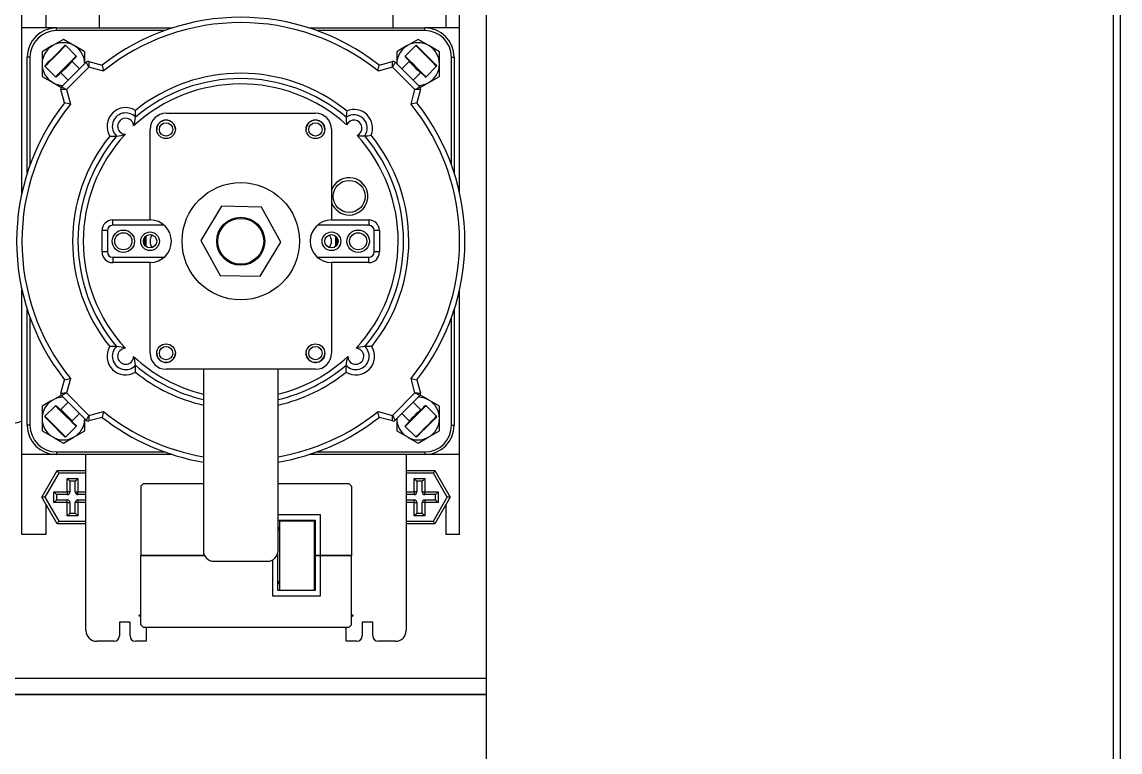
# Model space of a CAD drawing. Header units: millimetres. Extents: x 4754612 to 5801174, y 2368242 to 2777223.
# Drawn here: x 4996116.3 to 4996263.3, y 2612949.1 to 2613046.9 of the extents above; entities that cross this region are included whole.
import ezdxf

# ---------------------------------------------------------------- set-up
doc = ezdxf.new("R2010")
doc.units = ezdxf.units.MM
doc.header["$LTSCALE"] = 1000
doc.layers.add('(주)하나기공-LEADER', color=7, linetype='Continuous')

msp = doc.modelspace()

# ---------------------------------------------------------------- linework, layer by layer
at = {"layer": '(주)하나기공-LEADER', "color": 4}
msp.add_line((4996262.443, 2612974.621), (4996262.443, 2613099.621), dxfattribs=at)
at = {"layer": '(주)하나기공-LEADER', "color": 8, "linetype": 'ByBlock', "lineweight": -2}
for p, q in [((4996116.315, 2613046.05), (4996116.315, 2613056.764)), ((4996174.886, 2613046.05), (4996174.886, 2613056.764)), ((4996119.529, 2613051.658), (4996119.529, 2613046.05)), ((4996165.958, 2613051.172), (4996165.958, 2613046.05)), ((4996126.672, 2613046.05), (4996126.672, 2613049.841)), ((4996173.1, 2613046.05), (4996173.1, 2613050.422)), ((4996116.315, 2613023.986), (4996116.315, 2613046.05)), ((4996120.958, 2613046.05), (4996116.315, 2613046.05)), ((4996120.958, 2613045.693), (4996120.958, 2613046.05)), ((4996120.958, 2613046.05), (4996136.453, 2613046.05)), ((4996135.405, 2613045.693), (4996120.958, 2613045.693)), ((4996154.748, 2613046.05), (4996170.243, 2613046.05)), ((4996170.243, 2613045.693), (4996155.796, 2613045.693)), ((4996174.886, 2613046.05), (4996170.243, 2613046.05)), ((4996170.243, 2613045.693), (4996170.243, 2613046.05)), ((4996174.886, 2613023.986), (4996174.886, 2613046.05)), ((4996121.862, 2613044.516), (4996120.433, 2613043.691)), ((4996120.841, 2613042.469), (4996122.064, 2613043.692)), ((4996123.579, 2613042.278), (4996122.165, 2613043.692)), ((4996124.719, 2613042.867), (4996123.29, 2613043.691)), ((4996169.036, 2613043.692), (4996167.622, 2613042.278)), ((4996169.339, 2613044.516), (4996167.91, 2613043.691)), ((4996172.196, 2613042.867), (4996170.768, 2613043.691)), ((4996117.386, 2613042.121), (4996117.029, 2613042.121)), ((4996117.029, 2613026.626), (4996117.029, 2613042.121)), ((4996117.386, 2613042.121), (4996117.386, 2613027.674)), ((4996119.005, 2613042.867), (4996119.005, 2613041.217)), ((4996122.31, 2613041.009), (4996123.579, 2613042.278)), ((4996123.579, 2613042.177), (4996122.356, 2613040.954)), ((4996124.719, 2613041.217), (4996124.719, 2613042.867)), ((4996166.482, 2613042.867), (4996166.482, 2613041.217)), ((4996172.196, 2613041.217), (4996172.196, 2613042.867)), ((4996173.815, 2613042.121), (4996174.172, 2613042.121)), ((4996173.815, 2613027.674), (4996173.815, 2613042.121)), ((4996174.172, 2613042.121), (4996174.172, 2613026.626)), ((4996119.005, 2613041.217), (4996119.005, 2613039.568)), ((4996119.387, 2613040.914), (4996120.801, 2613039.5)), ((4996120.801, 2613039.5), (4996122.31, 2613041.009)), ((4996122.356, 2613040.853), (4996121.534, 2613040.03)), ((4996121.625, 2613038.153), (4996124.926, 2613041.454)), ((4996125.285, 2613040.803), (4996122.276, 2613037.794)), ((4996123.049, 2613041.545), (4996122.356, 2613040.853)), ((4996124.033, 2613040.561), (4996123.049, 2613041.545)), ((4996125.271, 2613041.547), (4996127.063, 2613041.066)), ((4996127.226, 2613040.283), (4996125.285, 2613040.803)), ((4996165.916, 2613040.803), (4996163.974, 2613040.283)), ((4996164.137, 2613041.066), (4996165.93, 2613041.547)), ((4996168.925, 2613037.794), (4996165.916, 2613040.803)), ((4996166.275, 2613041.454), (4996169.576, 2613038.153)), ((4996168.152, 2613041.545), (4996167.168, 2613040.561)), ((4996170.4, 2613039.5), (4996171.814, 2613040.914)), ((4996171.739, 2613041.09), (4996171.814, 2613041.015)), ((4996172.196, 2613039.568), (4996172.196, 2613041.217)), ((4996119.005, 2613039.568), (4996120.433, 2613038.743)), ((4996121.534, 2613040.03), (4996122.518, 2613039.046)), ((4996168.683, 2613039.046), (4996169.667, 2613040.03)), ((4996170.322, 2613039.578), (4996170.4, 2613039.5)), ((4996122.013, 2613036.015), (4996121.532, 2613037.808)), ((4996122.276, 2613037.794), (4996122.796, 2613035.853)), ((4996168.405, 2613035.853), (4996168.925, 2613037.794)), ((4996169.668, 2613037.808), (4996169.188, 2613036.015)), ((4996169.598, 2613038.068), (4996170.768, 2613038.743)), ((4996135.6, 2613034.621), (4996155.6, 2613034.621)), ((4996133.458, 2613020.336), (4996133.458, 2613032.479)), ((4996157.743, 2613032.479), (4996157.743, 2613020.336)), ((4996143.014, 2613022.175), (4996140.24, 2613017.587)), ((4996148.374, 2613022.066), (4996143.014, 2613022.175)), ((4996150.96, 2613017.37), (4996148.374, 2613022.066)), ((4996128.458, 2613019.621), (4996128.458, 2613020.336)), ((4996128.458, 2613020.336), (4996133.458, 2613020.336)), ((4996157.743, 2613020.336), (4996162.743, 2613020.336)), ((4996162.743, 2613020.336), (4996162.743, 2613019.621)), ((4996127.029, 2613016.05), (4996127.029, 2613018.907)), ((4996127.743, 2613018.907), (4996127.029, 2613018.907)), ((4996127.743, 2613018.907), (4996127.743, 2613016.05)), ((4996135.347, 2613019.621), (4996128.458, 2613019.621)), ((4996162.743, 2613019.621), (4996155.853, 2613019.621)), ((4996163.458, 2613016.05), (4996163.458, 2613018.907)), ((4996164.172, 2613018.907), (4996163.458, 2613018.907)), ((4996164.172, 2613018.907), (4996164.172, 2613016.05)), ((4996140.24, 2613017.587), (4996142.827, 2613012.891)), ((4996148.187, 2613012.783), (4996150.96, 2613017.37)), ((4996127.743, 2613016.05), (4996127.029, 2613016.05)), ((4996164.172, 2613016.05), (4996163.458, 2613016.05)), ((4996128.458, 2613015.336), (4996128.458, 2613014.621)), ((4996128.458, 2613015.336), (4996135.347, 2613015.336)), ((4996133.458, 2613014.621), (4996128.458, 2613014.621)), ((4996133.458, 2613002.479), (4996133.458, 2613014.621)), ((4996155.853, 2613015.336), (4996162.743, 2613015.336)), ((4996162.743, 2613014.621), (4996157.743, 2613014.621)), ((4996157.743, 2613014.621), (4996157.743, 2613002.479)), ((4996162.743, 2613014.621), (4996162.743, 2613015.336)), ((4996142.827, 2613012.891), (4996148.187, 2613012.783)), ((4996116.315, 2612988.907), (4996116.315, 2613010.971)), ((4996174.886, 2612988.907), (4996174.886, 2613010.971)), ((4996117.029, 2612992.836), (4996117.029, 2613008.331)), ((4996174.172, 2613008.331), (4996174.172, 2612992.836)), ((4996117.386, 2613007.283), (4996117.386, 2612992.836)), ((4996173.815, 2612992.836), (4996173.815, 2613007.283)), ((4996155.6, 2613000.336), (4996135.6, 2613000.336)), ((4996140.6, 2613000.336), (4996140.6, 2612976.05)), ((4996150.6, 2612976.05), (4996150.6, 2613000.336)), ((4996121.532, 2612997.149), (4996122.013, 2612998.942)), ((4996122.796, 2612999.105), (4996122.276, 2612997.163)), ((4996168.925, 2612997.163), (4996168.405, 2612999.105)), ((4996169.188, 2612998.942), (4996169.668, 2612997.149)), ((4996121.603, 2612996.889), (4996120.433, 2612996.214)), ((4996124.926, 2612993.503), (4996121.625, 2612996.804)), ((4996122.276, 2612997.163), (4996125.285, 2612994.154)), ((4996165.916, 2612994.154), (4996168.925, 2612997.163)), ((4996169.576, 2612996.804), (4996166.275, 2612993.503)), ((4996119.005, 2612995.39), (4996119.005, 2612993.74)), ((4996120.801, 2612995.457), (4996119.387, 2612994.043)), ((4996122.518, 2612995.911), (4996121.534, 2612994.927)), ((4996169.667, 2612994.927), (4996168.683, 2612995.911)), ((4996171.814, 2612994.043), (4996170.4, 2612995.457)), ((4996172.196, 2612995.39), (4996170.768, 2612996.214)), ((4996172.196, 2612993.74), (4996172.196, 2612995.39)), ((4996119.005, 2612993.74), (4996119.005, 2612992.09)), ((4996123.049, 2612993.412), (4996124.033, 2612994.396)), ((4996124.719, 2612992.09), (4996124.719, 2612993.74)), ((4996127.063, 2612993.891), (4996125.271, 2612993.41)), ((4996125.285, 2612994.154), (4996127.226, 2612994.674)), ((4996163.974, 2612994.674), (4996165.916, 2612994.154)), ((4996165.93, 2612993.41), (4996164.137, 2612993.891)), ((4996166.482, 2612993.74), (4996166.482, 2612992.09)), ((4996167.168, 2612994.396), (4996168.152, 2612993.412)), ((4996172.196, 2612992.09), (4996172.196, 2612993.74)), ((4996117.386, 2612992.836), (4996117.029, 2612992.836)), ((4996119.005, 2612992.09), (4996120.433, 2612991.266)), ((4996122.165, 2612991.265), (4996123.579, 2612992.679)), ((4996166.482, 2612992.09), (4996167.91, 2612991.266)), ((4996167.622, 2612992.679), (4996169.036, 2612991.265)), ((4996173.815, 2612992.836), (4996174.172, 2612992.836)), ((4996121.862, 2612990.441), (4996123.29, 2612991.266)), ((4996169.339, 2612990.441), (4996170.768, 2612991.266)), ((4996120.958, 2612989.264), (4996120.958, 2612988.907)), ((4996120.958, 2612989.264), (4996135.405, 2612989.264)), ((4996155.796, 2612989.264), (4996170.243, 2612989.264)), ((4996170.243, 2612989.264), (4996170.243, 2612988.907)), ((4996120.958, 2612988.907), (4996116.315, 2612988.907)), ((4996116.315, 2612978.193), (4996116.315, 2612988.907)), ((4996136.453, 2612988.907), (4996120.958, 2612988.907)), ((4996124.886, 2612965.336), (4996124.886, 2612988.907)), ((4996170.243, 2612988.907), (4996154.748, 2612988.907)), ((4996167.743, 2612988.907), (4996167.743, 2612965.336)), ((4996174.886, 2612988.907), (4996170.243, 2612988.907)), ((4996174.886, 2612978.193), (4996174.886, 2612988.907)), ((4996118.977, 2612983.193), (4996121.038, 2612986.764)), ((4996121.245, 2612986.407), (4996119.389, 2612983.193)), ((4996121.038, 2612986.764), (4996124.886, 2612986.764)), ((4996124.886, 2612986.407), (4996121.245, 2612986.407)), ((4996167.743, 2612986.764), (4996171.591, 2612986.764)), ((4996171.385, 2612986.407), (4996167.743, 2612986.407)), ((4996173.241, 2612983.193), (4996171.385, 2612986.407)), ((4996171.591, 2612986.764), (4996173.653, 2612983.193)), ((4996122.386, 2612983.907), (4996122.386, 2612985.693)), ((4996122.386, 2612985.693), (4996123.815, 2612985.693)), ((4996122.743, 2612985.336), (4996122.743, 2612983.907)), ((4996123.458, 2612985.336), (4996122.743, 2612985.336)), ((4996123.458, 2612983.907), (4996123.458, 2612985.336)), ((4996123.815, 2612985.693), (4996123.815, 2612983.907)), ((4996132.565, 2612985.043), (4996132.208, 2612984.686)), ((4996132.208, 2612984.686), (4996132.208, 2612975.4)), ((4996132.565, 2612985.043), (4996140.6, 2612985.043)), ((4996150.6, 2612985.043), (4996160.065, 2612985.043)), ((4996160.422, 2612984.686), (4996160.065, 2612985.043)), ((4996160.422, 2612984.686), (4996160.422, 2612975.4)), ((4996168.815, 2612985.693), (4996170.243, 2612985.693)), ((4996168.815, 2612983.907), (4996168.815, 2612985.693)), ((4996169.172, 2612985.336), (4996169.172, 2612983.907)), ((4996169.886, 2612985.336), (4996169.172, 2612985.336)), ((4996169.886, 2612983.907), (4996169.886, 2612985.336)), ((4996170.243, 2612985.693), (4996170.243, 2612983.907)), ((4996119.389, 2612983.193), (4996118.977, 2612983.193)), ((4996121.038, 2612979.621), (4996118.977, 2612983.193)), ((4996119.389, 2612983.193), (4996121.245, 2612979.979)), ((4996120.6, 2612982.479), (4996120.6, 2612983.907)), ((4996120.6, 2612983.907), (4996122.386, 2612983.907)), ((4996120.958, 2612983.55), (4996120.958, 2612982.836)), ((4996122.386, 2612983.55), (4996120.958, 2612983.55)), ((4996122.743, 2612983.907), (4996122.386, 2612983.907)), ((4996122.386, 2612983.907), (4996122.386, 2612983.55)), ((4996123.458, 2612983.907), (4996123.815, 2612983.907)), ((4996123.815, 2612983.55), (4996123.815, 2612983.907)), ((4996123.815, 2612983.907), (4996124.886, 2612983.907)), ((4996124.886, 2612983.55), (4996123.815, 2612983.55)), ((4996167.743, 2612983.907), (4996168.815, 2612983.907)), ((4996168.815, 2612983.55), (4996167.743, 2612983.55)), ((4996168.815, 2612983.907), (4996168.815, 2612983.55)), ((4996169.172, 2612983.907), (4996168.815, 2612983.907)), ((4996169.886, 2612983.907), (4996170.243, 2612983.907)), ((4996170.243, 2612983.907), (4996172.029, 2612983.907)), ((4996170.243, 2612983.55), (4996170.243, 2612983.907)), ((4996171.672, 2612983.55), (4996170.243, 2612983.55)), ((4996171.385, 2612979.979), (4996173.241, 2612983.193)), ((4996173.653, 2612983.193), (4996171.591, 2612979.621)), ((4996171.672, 2612982.836), (4996171.672, 2612983.55)), ((4996172.029, 2612983.907), (4996172.029, 2612982.479)), ((4996173.653, 2612983.193), (4996173.241, 2612983.193)), ((4996119.529, 2612982.236), (4996119.529, 2612978.193)), ((4996122.386, 2612982.479), (4996120.6, 2612982.479)), ((4996120.958, 2612982.836), (4996122.386, 2612982.836)), ((4996122.386, 2612982.479), (4996122.386, 2612982.836)), ((4996122.386, 2612980.693), (4996122.386, 2612982.479)), ((4996122.386, 2612982.479), (4996122.743, 2612982.479)), ((4996122.743, 2612982.479), (4996122.743, 2612981.05)), ((4996123.458, 2612981.05), (4996123.458, 2612982.479)), ((4996123.815, 2612982.479), (4996123.458, 2612982.479)), ((4996123.815, 2612982.836), (4996123.815, 2612982.479)), ((4996123.815, 2612982.836), (4996124.886, 2612982.836)), ((4996123.815, 2612982.479), (4996123.815, 2612980.693)), ((4996124.886, 2612982.479), (4996123.815, 2612982.479)), ((4996167.743, 2612982.836), (4996168.815, 2612982.836)), ((4996168.815, 2612982.479), (4996167.743, 2612982.479)), ((4996168.815, 2612982.479), (4996168.815, 2612982.836)), ((4996168.815, 2612980.693), (4996168.815, 2612982.479)), ((4996168.815, 2612982.479), (4996169.172, 2612982.479)), ((4996169.172, 2612982.479), (4996169.172, 2612981.05)), ((4996169.886, 2612981.05), (4996169.886, 2612982.479)), ((4996170.243, 2612982.479), (4996169.886, 2612982.479)), ((4996170.243, 2612982.836), (4996171.672, 2612982.836)), ((4996170.243, 2612982.836), (4996170.243, 2612982.479)), ((4996170.243, 2612982.479), (4996170.243, 2612980.693)), ((4996172.029, 2612982.479), (4996170.243, 2612982.479)), ((4996173.1, 2612978.193), (4996173.1, 2612982.236)), ((4996123.815, 2612980.693), (4996122.386, 2612980.693)), ((4996122.743, 2612981.05), (4996123.458, 2612981.05)), ((4996156.279, 2612980.829), (4996150.6, 2612980.829)), ((4996156.279, 2612975.4), (4996156.279, 2612980.829)), ((4996170.243, 2612980.693), (4996168.815, 2612980.693)), ((4996169.172, 2612981.05), (4996169.886, 2612981.05)), ((4996124.886, 2612979.621), (4996121.038, 2612979.621)), ((4996121.245, 2612979.979), (4996124.886, 2612979.979)), ((4996150.6, 2612980.114), (4996155.565, 2612980.114)), ((4996150.85, 2612980.043), (4996155.493, 2612980.043)), ((4996150.85, 2612970.757), (4996150.85, 2612980.043)), ((4996155.493, 2612980.043), (4996155.493, 2612980.114)), ((4996155.493, 2612970.757), (4996155.493, 2612980.043)), ((4996155.565, 2612980.114), (4996155.565, 2612975.4)), ((4996167.743, 2612979.979), (4996171.385, 2612979.979)), ((4996171.591, 2612979.621), (4996167.743, 2612979.621)), ((4996119.529, 2612978.193), (4996116.315, 2612978.193)), ((4996174.886, 2612978.193), (4996173.1, 2612978.193)), ((4996132.208, 2612975.4), (4996140.757, 2612975.4)), ((4996132.208, 2612966.114), (4996132.208, 2612975.4)), ((4996140.757, 2612975.4), (4996132.208, 2612975.4)), ((4996142.029, 2612974.621), (4996149.172, 2612974.621)), ((4996149.85, 2612974.793), (4996149.85, 2612969.971)), ((4996150.444, 2612975.4), (4996150.565, 2612975.4)), ((4996150.565, 2612975.4), (4996150.444, 2612975.4)), ((4996150.565, 2612975.4), (4996150.565, 2612975.733)), ((4996150.565, 2612970.686), (4996150.565, 2612975.4)), ((4996155.565, 2612975.4), (4996156.279, 2612975.4)), ((4996155.565, 2612975.4), (4996155.565, 2612970.686)), ((4996156.279, 2612975.4), (4996155.565, 2612975.4)), ((4996156.279, 2612975.4), (4996160.422, 2612975.4)), ((4996156.279, 2612969.971), (4996156.279, 2612975.4)), ((4996160.422, 2612975.4), (4996156.279, 2612975.4)), ((4996160.422, 2612966.114), (4996160.422, 2612975.4)), ((4996149.85, 2612969.971), (4996156.279, 2612969.971)), ((4996155.565, 2612970.686), (4996150.565, 2612970.686)), ((4996150.85, 2612970.757), (4996155.493, 2612970.757)), ((4996155.493, 2612970.686), (4996155.493, 2612970.757)), ((4996132.208, 2612967.461), (4996131.932, 2612967.347)), ((4996131.932, 2612967.347), (4996132.208, 2612967.233)), ((4996160.697, 2612967.347), (4996160.422, 2612967.461)), ((4996160.422, 2612967.233), (4996160.697, 2612967.347)), ((4996130.779, 2612966.471), (4996129.35, 2612966.471)), ((4996129.35, 2612966.471), (4996129.35, 2612964.621)), ((4996130.779, 2612964.621), (4996130.779, 2612966.471)), ((4996132.208, 2612966.114), (4996132.565, 2612965.757)), ((4996160.065, 2612965.757), (4996132.565, 2612965.757)), ((4996132.922, 2612965.757), (4996132.922, 2612963.907)), ((4996159.708, 2612963.907), (4996159.708, 2612965.757)), ((4996160.065, 2612965.757), (4996160.422, 2612966.114)), ((4996163.279, 2612966.471), (4996161.85, 2612966.471)), ((4996161.85, 2612966.471), (4996161.85, 2612964.621)), ((4996163.279, 2612964.621), (4996163.279, 2612966.471)), ((4996128.636, 2612963.907), (4996126.315, 2612963.907)), ((4996132.922, 2612963.907), (4996131.493, 2612963.907)), ((4996161.136, 2612963.907), (4996159.708, 2612963.907)), ((4996166.315, 2612963.907), (4996163.993, 2612963.907))]:
    msp.add_line(p, q, dxfattribs=at)
at = {"layer": '(주)하나기공-LEADER', "color": 1}
for p, q in [((4995985.586, 2612956.764), (4996178.443, 2612956.764)), ((4996178.443, 2612956.764), (4996178.443, 2612928.193))]:
    msp.add_line(p, q, dxfattribs=at)
at = {"layer": '(주)하나기공-LEADER', "color": 4}
msp.add_lwpolyline([(4996263.3, 2613099.621), (4996263.3, 2613099.621), (4996263.3, 2612849.621), (4996227.586, 2612849.621), (4996227.586, 2612856.764), (4996220.443, 2612856.764), (4996220.443, 2612857.621), (4996228.443, 2612857.621), (4996228.443, 2612850.479), (4996262.443, 2612850.479), (4996262.443, 2613099.621), (4996263.3, 2613099.621)], close=True, dxfattribs=at)
at = {"layer": '(주)하나기공-LEADER', "color": 8, "linetype": 'ByBlock', "lineweight": -2}
msp.add_lwpolyline([(4996178.443, 2612958.907), (4995985.586, 2612958.907), (4995985.586, 2613061.764), (4995985.586, 2613063.907), (4996178.443, 2613063.907), (4996178.443, 2613061.764)], close=True, dxfattribs=at)
for points in [[(4996120.433, 2613043.691), (4996120.332, 2613043.633), (4996119.005, 2613042.867)], [(4996122.165, 2613043.692), (4996122.165, 2613043.692), (4996122.068, 2613043.595), (4996121.797, 2613043.324), (4996121.387, 2613042.915), (4996120.896, 2613042.423)], [(4996123.29, 2613043.691), (4996123.189, 2613043.75), (4996121.862, 2613044.516)], [(4996167.91, 2613043.691), (4996167.809, 2613043.633), (4996166.482, 2613042.867)], [(4996171.814, 2613040.914), (4996171.736, 2613040.992), (4996171.481, 2613041.247), (4996171.084, 2613041.644), (4996170.598, 2613042.13), (4996170.088, 2613042.639), (4996169.624, 2613043.104), (4996169.268, 2613043.46), (4996169.069, 2613043.659), (4996169.036, 2613043.692)], [(4996169.137, 2613043.692), (4996169.168, 2613043.661), (4996169.361, 2613043.468), (4996169.704, 2613043.125), (4996170.151, 2613042.678), (4996170.642, 2613042.187), (4996171.111, 2613041.718), (4996171.493, 2613041.336), (4996171.739, 2613041.09)], [(4996170.768, 2613043.691), (4996170.666, 2613043.75), (4996169.339, 2613044.516)], [(4996119.387, 2613041.015), (4996119.408, 2613041.036), (4996119.583, 2613041.211), (4996119.912, 2613041.54), (4996120.351, 2613041.979), (4996120.841, 2613042.469)], [(4996120.896, 2613042.423), (4996120.388, 2613041.915), (4996119.932, 2613041.459), (4996119.591, 2613041.118), (4996119.409, 2613040.936), (4996119.387, 2613040.914)], [(4996167.622, 2613042.278), (4996167.654, 2613042.245), (4996167.854, 2613042.045), (4996168.21, 2613041.689), (4996168.674, 2613041.225), (4996169.184, 2613040.716), (4996169.67, 2613040.23), (4996170.067, 2613039.832), (4996170.322, 2613039.578)], [(4996170.299, 2613039.5), (4996170.223, 2613039.575), (4996169.978, 2613039.82), (4996169.595, 2613040.203), (4996169.127, 2613040.672), (4996168.636, 2613041.163), (4996168.189, 2613041.61), (4996167.846, 2613041.953), (4996167.653, 2613042.145), (4996167.622, 2613042.177)], [(4996122.356, 2613040.954), (4996121.867, 2613040.464), (4996121.428, 2613040.025), (4996121.098, 2613039.696), (4996120.924, 2613039.521), (4996120.902, 2613039.5)], [(4996125.285, 2613040.803), (4996125.215, 2613040.93), (4996125.148, 2613041.052), (4996125.086, 2613041.165), (4996125.031, 2613041.263), (4996124.987, 2613041.344), (4996124.953, 2613041.405), (4996124.933, 2613041.442), (4996124.926, 2613041.454)], [(4996125.271, 2613041.547), (4996125.271, 2613041.532), (4996125.272, 2613041.49), (4996125.273, 2613041.421), (4996125.275, 2613041.329), (4996125.277, 2613041.216), (4996125.28, 2613041.088), (4996125.282, 2613040.948), (4996125.285, 2613040.803)], [(4996165.916, 2613040.803), (4996165.918, 2613040.948), (4996165.921, 2613041.088), (4996165.924, 2613041.216), (4996165.926, 2613041.329), (4996165.928, 2613041.421), (4996165.929, 2613041.49), (4996165.93, 2613041.532), (4996165.93, 2613041.547)], [(4996166.275, 2613041.454), (4996166.269, 2613041.444), (4996166.253, 2613041.415), (4996166.227, 2613041.367), (4996166.191, 2613041.302), (4996166.147, 2613041.222), (4996166.095, 2613041.129), (4996166.039, 2613041.026), (4996165.978, 2613040.916), (4996165.916, 2613040.803)], [(4996169.667, 2613040.03), (4996169.625, 2613040.073), (4996169.474, 2613040.223), (4996169.238, 2613040.459), (4996168.952, 2613040.746), (4996168.659, 2613041.038), (4996168.405, 2613041.293), (4996168.227, 2613041.471), (4996168.153, 2613041.544), (4996168.152, 2613041.545)], [(4996170.768, 2613038.743), (4996170.869, 2613038.801), (4996172.196, 2613039.568)], [(4996120.433, 2613038.743), (4996120.535, 2613038.684), (4996121.603, 2613038.068)], [(4996122.276, 2613037.794), (4996122.131, 2613037.797), (4996121.991, 2613037.799), (4996121.863, 2613037.802), (4996121.75, 2613037.804), (4996121.658, 2613037.806), (4996121.589, 2613037.807), (4996121.547, 2613037.808), (4996121.532, 2613037.808)], [(4996121.625, 2613038.153), (4996121.635, 2613038.148), (4996121.664, 2613038.131), (4996121.712, 2613038.105), (4996121.777, 2613038.069), (4996121.857, 2613038.025), (4996121.95, 2613037.973), (4996122.053, 2613037.917), (4996122.163, 2613037.856), (4996122.276, 2613037.794)], [(4996168.925, 2613037.794), (4996169.038, 2613037.856), (4996169.148, 2613037.917), (4996169.251, 2613037.973), (4996169.344, 2613038.025), (4996169.424, 2613038.069), (4996169.489, 2613038.105), (4996169.537, 2613038.131), (4996169.566, 2613038.148), (4996169.576, 2613038.153)], [(4996169.668, 2613037.808), (4996169.657, 2613037.808), (4996169.624, 2613037.807), (4996169.569, 2613037.806), (4996169.495, 2613037.805), (4996169.403, 2613037.803), (4996169.297, 2613037.801), (4996169.179, 2613037.799), (4996169.054, 2613037.796), (4996168.925, 2613037.794)], [(4996121.532, 2612997.149), (4996121.547, 2612997.149), (4996121.589, 2612997.15), (4996121.658, 2612997.151), (4996121.75, 2612997.153), (4996121.863, 2612997.155), (4996121.991, 2612997.158), (4996122.131, 2612997.161), (4996122.276, 2612997.163)], [(4996122.276, 2612997.163), (4996122.149, 2612997.093), (4996122.027, 2612997.026), (4996121.914, 2612996.964), (4996121.815, 2612996.909), (4996121.735, 2612996.865), (4996121.674, 2612996.831), (4996121.637, 2612996.811), (4996121.625, 2612996.804)], [(4996168.925, 2612997.163), (4996169.07, 2612997.161), (4996169.21, 2612997.158), (4996169.338, 2612997.155), (4996169.451, 2612997.153), (4996169.543, 2612997.151), (4996169.612, 2612997.15), (4996169.654, 2612997.149), (4996169.668, 2612997.149)], [(4996169.576, 2612996.804), (4996169.564, 2612996.811), (4996169.526, 2612996.831), (4996169.466, 2612996.865), (4996169.385, 2612996.909), (4996169.287, 2612996.964), (4996169.174, 2612997.026), (4996169.052, 2612997.093), (4996168.925, 2612997.163)], [(4996170.768, 2612996.214), (4996170.666, 2612996.273), (4996169.598, 2612996.889)], [(4996120.433, 2612996.214), (4996120.332, 2612996.156), (4996119.005, 2612995.39)], [(4996123.579, 2612992.679), (4996123.578, 2612992.681), (4996123.46, 2612992.798), (4996123.171, 2612993.087), (4996122.75, 2612993.509), (4996122.253, 2612994.006), (4996121.747, 2612994.511), (4996121.302, 2612994.957), (4996120.976, 2612995.283), (4996120.814, 2612995.444), (4996120.801, 2612995.457)], [(4996120.902, 2612995.457), (4996120.915, 2612995.445), (4996121.071, 2612995.289), (4996121.384, 2612994.975), (4996121.814, 2612994.546), (4996122.301, 2612994.059), (4996122.78, 2612993.58), (4996123.186, 2612993.173), (4996123.464, 2612992.895), (4996123.578, 2612992.782), (4996123.579, 2612992.78)], [(4996167.622, 2612992.78), (4996167.686, 2612992.845), (4996167.92, 2612993.079), (4996168.295, 2612993.453), (4996168.759, 2612993.918), (4996169.251, 2612994.409), (4996169.703, 2612994.862), (4996170.055, 2612995.214), (4996170.259, 2612995.418), (4996170.299, 2612995.457)], [(4996170.4, 2612995.457), (4996170.359, 2612995.416), (4996170.147, 2612995.204), (4996169.782, 2612994.839), (4996169.312, 2612994.37), (4996168.802, 2612993.859), (4996168.32, 2612993.377), (4996167.931, 2612992.989), (4996167.688, 2612992.746), (4996167.622, 2612992.679)], [(4996119.387, 2612994.043), (4996119.4, 2612994.03), (4996119.562, 2612993.868), (4996119.887, 2612993.543), (4996120.333, 2612993.097), (4996120.838, 2612992.592), (4996121.335, 2612992.095), (4996121.757, 2612991.673), (4996122.046, 2612991.384), (4996122.163, 2612991.267), (4996122.165, 2612991.265)], [(4996122.064, 2612991.265), (4996122.062, 2612991.267), (4996121.949, 2612991.38), (4996121.671, 2612991.658), (4996121.265, 2612992.064), (4996120.786, 2612992.543), (4996120.299, 2612993.03), (4996119.869, 2612993.46), (4996119.555, 2612993.774), (4996119.4, 2612993.929), (4996119.387, 2612993.942)], [(4996121.534, 2612994.927), (4996121.562, 2612994.898), (4996121.697, 2612994.764), (4996121.922, 2612994.539), (4996122.203, 2612994.257), (4996122.498, 2612993.963), (4996122.761, 2612993.7), (4996122.953, 2612993.508), (4996123.044, 2612993.417), (4996123.049, 2612993.412)], [(4996124.926, 2612993.503), (4996124.933, 2612993.515), (4996124.953, 2612993.552), (4996124.987, 2612993.613), (4996125.031, 2612993.694), (4996125.086, 2612993.792), (4996125.148, 2612993.905), (4996125.215, 2612994.027), (4996125.285, 2612994.154)], [(4996125.285, 2612994.154), (4996125.282, 2612994.009), (4996125.28, 2612993.869), (4996125.277, 2612993.741), (4996125.275, 2612993.628), (4996125.273, 2612993.536), (4996125.272, 2612993.467), (4996125.271, 2612993.425), (4996125.271, 2612993.41)], [(4996165.93, 2612993.41), (4996165.93, 2612993.422), (4996165.929, 2612993.455), (4996165.928, 2612993.51), (4996165.927, 2612993.584), (4996165.925, 2612993.676), (4996165.923, 2612993.782), (4996165.921, 2612993.9), (4996165.918, 2612994.025), (4996165.916, 2612994.154)], [(4996165.916, 2612994.154), (4996165.978, 2612994.041), (4996166.039, 2612993.931), (4996166.095, 2612993.828), (4996166.147, 2612993.735), (4996166.191, 2612993.655), (4996166.227, 2612993.59), (4996166.253, 2612993.542), (4996166.269, 2612993.513), (4996166.275, 2612993.503)], [(4996168.152, 2612993.412), (4996168.153, 2612993.412), (4996168.22, 2612993.48), (4996168.392, 2612993.652), (4996168.644, 2612993.903), (4996168.935, 2612994.195), (4996169.223, 2612994.483), (4996169.463, 2612994.723), (4996169.619, 2612994.879), (4996169.667, 2612994.927)], [(4996169.036, 2612991.265), (4996169.103, 2612991.332), (4996169.346, 2612991.575), (4996169.734, 2612991.963), (4996170.216, 2612992.445), (4996170.726, 2612992.955), (4996171.196, 2612993.425), (4996171.561, 2612993.79), (4996171.773, 2612994.002), (4996171.814, 2612994.043)], [(4996171.814, 2612993.942), (4996171.774, 2612993.903), (4996171.57, 2612993.698), (4996171.218, 2612993.346), (4996170.766, 2612992.894), (4996170.274, 2612992.402), (4996169.81, 2612991.938), (4996169.435, 2612991.563), (4996169.201, 2612991.329), (4996169.137, 2612991.265)], [(4996123.29, 2612991.266), (4996123.392, 2612991.324), (4996124.719, 2612992.09)], [(4996170.768, 2612991.266), (4996170.869, 2612991.324), (4996172.196, 2612992.09)], [(4996120.433, 2612991.266), (4996120.535, 2612991.207), (4996121.862, 2612990.441)], [(4996167.91, 2612991.266), (4996168.012, 2612991.207), (4996169.339, 2612990.441)], [(4996121.245, 2612986.407), (4996121.204, 2612986.477), (4996121.166, 2612986.544), (4996121.13, 2612986.606), (4996121.099, 2612986.66), (4996121.073, 2612986.704), (4996121.054, 2612986.737), (4996121.042, 2612986.757), (4996121.038, 2612986.764)], [(4996171.591, 2612986.764), (4996171.588, 2612986.759), (4996171.579, 2612986.743), (4996171.563, 2612986.716), (4996171.543, 2612986.681), (4996171.517, 2612986.637), (4996171.488, 2612986.586), (4996171.455, 2612986.529), (4996171.421, 2612986.469), (4996171.385, 2612986.407)], [(4996122.743, 2612985.336), (4996122.736, 2612985.343), (4996122.716, 2612985.363), (4996122.683, 2612985.396), (4996122.639, 2612985.44), (4996122.585, 2612985.494), (4996122.523, 2612985.556), (4996122.456, 2612985.623), (4996122.386, 2612985.693)], [(4996123.458, 2612985.336), (4996123.464, 2612985.343), (4996123.485, 2612985.363), (4996123.518, 2612985.396), (4996123.562, 2612985.44), (4996123.616, 2612985.494), (4996123.678, 2612985.556), (4996123.745, 2612985.623), (4996123.815, 2612985.693)], [(4996169.172, 2612985.336), (4996169.165, 2612985.343), (4996169.145, 2612985.363), (4996169.112, 2612985.396), (4996169.067, 2612985.44), (4996169.013, 2612985.494), (4996168.951, 2612985.556), (4996168.884, 2612985.623), (4996168.815, 2612985.693)], [(4996169.886, 2612985.336), (4996169.893, 2612985.343), (4996169.913, 2612985.363), (4996169.946, 2612985.396), (4996169.991, 2612985.44), (4996170.045, 2612985.494), (4996170.107, 2612985.556), (4996170.174, 2612985.623), (4996170.243, 2612985.693)], [(4996120.6, 2612983.907), (4996120.67, 2612983.837), (4996120.737, 2612983.77), (4996120.799, 2612983.709), (4996120.853, 2612983.655), (4996120.897, 2612983.61), (4996120.93, 2612983.577), (4996120.951, 2612983.557), (4996120.958, 2612983.55)], [(4996171.672, 2612983.55), (4996171.679, 2612983.557), (4996171.699, 2612983.577), (4996171.732, 2612983.61), (4996171.776, 2612983.655), (4996171.831, 2612983.709), (4996171.892, 2612983.77), (4996171.959, 2612983.837), (4996172.029, 2612983.907)], [(4996120.6, 2612982.479), (4996120.67, 2612982.548), (4996120.737, 2612982.615), (4996120.799, 2612982.677), (4996120.853, 2612982.731), (4996120.897, 2612982.775), (4996120.93, 2612982.808), (4996120.951, 2612982.829), (4996120.958, 2612982.836)], [(4996171.672, 2612982.836), (4996171.679, 2612982.829), (4996171.699, 2612982.808), (4996171.732, 2612982.775), (4996171.776, 2612982.731), (4996171.831, 2612982.677), (4996171.892, 2612982.615), (4996171.959, 2612982.548), (4996172.029, 2612982.479)], [(4996122.386, 2612980.693), (4996122.456, 2612980.762), (4996122.523, 2612980.829), (4996122.585, 2612980.891), (4996122.639, 2612980.945), (4996122.683, 2612980.99), (4996122.716, 2612981.023), (4996122.736, 2612981.043), (4996122.743, 2612981.05)], [(4996123.815, 2612980.693), (4996123.745, 2612980.762), (4996123.678, 2612980.829), (4996123.616, 2612980.891), (4996123.562, 2612980.945), (4996123.518, 2612980.99), (4996123.485, 2612981.023), (4996123.464, 2612981.043), (4996123.458, 2612981.05)], [(4996168.815, 2612980.693), (4996168.884, 2612980.762), (4996168.951, 2612980.829), (4996169.013, 2612980.891), (4996169.067, 2612980.945), (4996169.112, 2612980.99), (4996169.145, 2612981.023), (4996169.165, 2612981.043), (4996169.172, 2612981.05)], [(4996170.243, 2612980.693), (4996170.174, 2612980.762), (4996170.107, 2612980.829), (4996170.045, 2612980.891), (4996169.991, 2612980.945), (4996169.946, 2612980.99), (4996169.913, 2612981.023), (4996169.893, 2612981.043), (4996169.886, 2612981.05)], [(4996121.245, 2612979.979), (4996121.204, 2612979.909), (4996121.166, 2612979.842), (4996121.13, 2612979.78), (4996121.099, 2612979.726), (4996121.073, 2612979.682), (4996121.054, 2612979.649), (4996121.042, 2612979.628), (4996121.038, 2612979.621)], [(4996171.591, 2612979.621), (4996171.587, 2612979.628), (4996171.575, 2612979.649), (4996171.556, 2612979.682), (4996171.531, 2612979.726), (4996171.499, 2612979.78), (4996171.464, 2612979.842), (4996171.425, 2612979.909), (4996171.385, 2612979.979)], [(4996178.443, 2612958.907), (4996178.443, 2612956.764), (4995985.586, 2612956.764), (4995985.586, 2612958.907)]]:
    msp.add_lwpolyline(points, dxfattribs=at)
for centre, radius in [((4996135.6, 2613032.479), 1.25), ((4996135.6, 2613032.453), 0.893), ((4996155.6, 2613032.479), 1.25), ((4996155.6, 2613032.453), 0.893), ((4996145.6, 2613017.479), 7.857), ((4996160.119, 2613023.492), 2.143), ((4996145.6, 2613017.479), 3.214), ((4996145.6, 2613017.479), 3.071), ((4996129.886, 2613017.479), 1.5), ((4996129.886, 2613017.479), 1.143), ((4996133.458, 2613017.479), 1.25), ((4996157.743, 2613017.479), 1.25), ((4996161.315, 2613017.479), 1.5), ((4996161.315, 2613017.479), 1.143), ((4996133.458, 2613017.479), 0.893), ((4996157.743, 2613017.479), 0.893), ((4996135.6, 2613002.479), 1.25), ((4996135.6, 2613002.504), 0.893), ((4996155.6, 2613002.479), 1.25), ((4996155.6, 2613002.504), 0.893)]:
    msp.add_circle(centre, radius, dxfattribs=at)
for centre, radius, start, end in [((4996145.6, 2613017.479), 30, 51.83714, 128.16286), ((4996145.6, 2613017.479), 29.286, 51.14106, 128.85894), ((4996120.958, 2613042.121), 3.929, 90, 180), ((4996120.958, 2613042.121), 3.571, 90, 180), ((4996170.243, 2613042.121), 3.929, 0, 90), ((4996170.243, 2613042.121), 3.571, 0, 90), ((4996121.862, 2613041.217), 2.857, 120, 180), ((4996121.862, 2613041.217), 2.857, 60, 120), ((4996122.114, 2613043.641), 0.0714, 45, 135), ((4996121.862, 2613041.217), 2.857, 0, 60), ((4996169.339, 2613041.217), 2.857, 120, 180), ((4996169.339, 2613041.217), 2.857, 60, 120), ((4996169.086, 2613043.641), 0.0714, 45, 135), ((4996169.339, 2613041.217), 2.857, 0, 60), ((4996123.529, 2613042.227), 0.0714, 315, 45), ((4996167.672, 2613042.227), 0.0714, 135, 225), ((4996121.862, 2613041.217), 2.857, 180, 240), ((4996119.437, 2613040.965), 0.0714, 135, 225), ((4996123.099, 2613041.596), 0.0714, 135, 225), ((4996125.179, 2613041.202), 0.357, 75, 135), ((4996246.508, 2613065.512), 121.92, 191.56663, 191.94255), ((4996032.662, 2613068.015), 134.209, 348.07503, 348.41653), ((4996166.022, 2613041.202), 0.357, 45, 105), ((4996168.102, 2613041.596), 0.0714, 315, 45), ((4996169.339, 2613041.217), 2.857, 300, 0), ((4996171.763, 2613040.965), 0.0714, 315, 45), ((4996120.852, 2613039.55), 0.0714, 225, 315), ((4996121.483, 2613039.98), 0.0714, 45, 135), ((4996145.6, 2613017.479), 22.5, 50.89656, 128.79694), ((4996145.6, 2613017.479), 21.786, 49.64095, 130.30231), ((4996169.718, 2613039.98), 0.0714, 45, 135), ((4996170.349, 2613039.55), 0.0714, 225, 315), ((4996121.862, 2613041.217), 2.857, 240, 269.40056), ((4996121.877, 2613037.9), 0.357, 135, 195), ((4996145.6, 2613017.479), 21.071, 47.724, 132.86429), ((4996169.339, 2613041.217), 2.857, 270.59944, 300), ((4996169.324, 2613037.9), 0.357, 345, 45), ((4996145.6, 2613017.479), 30, 141.83714, 218.16286), ((4996145.6, 2613017.479), 29.286, 141.14106, 218.85894), ((4996094.783, 2612903.192), 135.586, 78.07658, 78.41461), ((4996130.196, 2613032.883), 2.5, 58.475, 211.525), ((4996130.196, 2613032.883), 1.786, 42.65115, 227.34885), ((4996124.11, 2613034.504), 7.411, 356.82238, 3.94888), ((4996168.047, 2613033.704), 8.347, 171.49561, 177.42506), ((4996160.753, 2613032.631), 2.5, 337.39269, 112.60731), ((4996196.409, 2612903.232), 135.545, 101.58534, 101.92347), ((4996145.6, 2613017.479), 29.286, 321.14106, 38.85894), ((4996145.6, 2613017.479), 30, 321.83714, 38.16286), ((4996130.196, 2613032.883), 1.071, 2.13073, 267.86927), ((4996127.759, 2613034.261), 3.754, 339.1237, 357.43991), ((4996135.6, 2613032.479), 2.143, 90, 180), ((4996135.6, 2613032.453), 1.25, 0.59085, 179.40931), ((4996155.6, 2613032.453), 1.25, 0.58904, 179.41096), ((4996155.6, 2613032.479), 2.143, 0, 90), ((4996163.982, 2613033.855), 4.279, 177.00066, 190.58193), ((4996160.753, 2613032.631), 1.786, 324.2069, 125.7931), ((4996160.753, 2613032.631), 1.071, 294.1725, 155.8275), ((4996145.6, 2613017.479), 21.071, 137.13571, 222.86429), ((4996128.817, 2613035.327), 3.76, 272.57616, 290.86023), ((4996145.6, 2613017.479), 22.5, 141.20306, 218.79694), ((4996145.6, 2613017.479), 21.786, 139.69769, 220.30231), ((4996128.575, 2613038.97), 7.411, 266.05122, 273.17719), ((4996145.6, 2613017.479), 21.071, 317.13571, 42.276), ((4996161.977, 2613035.862), 4.281, 259.42184, 272.99589), ((4996161.83, 2613039.889), 8.31, 272.56193, 278.51779), ((4996145.6, 2613017.479), 21.786, 319.69769, 40.35905), ((4996145.6, 2613017.479), 22.5, 321.20306, 39.10344), ((4996160.119, 2613023.492), 2.5, 225, 161.82347), ((4996160.119, 2613023.492), 2.5, 198.17653, 225), ((4996128.458, 2613018.907), 1.429, 90, 180), ((4996133.458, 2613017.479), 2.857, 270, 90), ((4996157.743, 2613017.479), 2.857, 90, 270), ((4996162.743, 2613018.907), 1.429, 0, 90), ((4996128.458, 2613018.907), 0.714, 90, 180), ((4996162.743, 2613018.907), 0.714, 0, 90), ((4996145.6, 2613017.479), 13, 178.85991, 181.14009), ((4996145.6, 2613017.479), 12.857, 177.54328, 182.45672), ((4996145.6, 2613017.479), 12.714, 176.83607, 183.16393), ((4996134.886, 2613017.479), 1.429, 143.58009, 216.41991), ((4996156.315, 2613017.479), 1.429, 323.58009, 36.41991), ((4996145.6, 2613017.479), 12.714, 356.83607, 3.16393), ((4996145.6, 2613017.479), 12.857, 357.54328, 2.45672), ((4996145.6, 2613017.479), 13, 358.85991, 1.14009), ((4996128.458, 2613016.05), 1.429, 180, 270), ((4996128.458, 2613016.05), 0.714, 180, 270), ((4996162.743, 2613016.05), 1.429, 270, 0), ((4996162.743, 2613016.05), 0.714, 270, 0), ((4996130.196, 2613002.074), 2.5, 148.475, 301.525), ((4996128.575, 2612996.003), 7.395, 86.81502, 93.95663), ((4996130.196, 2613002.074), 1.786, 132.65115, 317.34885), ((4996128.817, 2612999.632), 3.759, 69.13651, 87.42714), ((4996130.196, 2613002.074), 1.071, 92.13073, 357.86927), ((4996135.6, 2613002.479), 2.143, 180, 270), ((4996135.6, 2613002.504), 1.25, 180.58744, 225), ((4996135.6, 2613002.504), 1.25, 225, 359.41272), ((4996155.6, 2613002.504), 1.25, 180.57675, 225), ((4996155.6, 2613002.504), 1.25, 225, 359.42411), ((4996155.6, 2613002.479), 2.143, 270, 0), ((4996161.005, 2613002.074), 1.786, 222.65115, 47.34885), ((4996161.005, 2613002.074), 2.5, 238.475, 31.525), ((4996161.005, 2613002.074), 1.071, 182.13073, 87.86927), ((4996162.383, 2612999.634), 3.757, 92.56717, 110.86917), ((4996162.626, 2612996.003), 7.395, 86.04336, 93.18499), ((4996127.759, 2613000.696), 3.753, 2.55895, 20.87743), ((4996145.6, 2613017.479), 21.071, 227.13571, 256.27346), ((4996124.111, 2613000.453), 7.409, 356.05035, 3.17839), ((4996145.6, 2613017.479), 21.786, 229.69769, 256.73188), ((4996145.6, 2613017.479), 21.071, 283.72654, 312.86429), ((4996145.6, 2613017.479), 21.786, 283.26812, 310.30231), ((4996167.035, 2613000.453), 7.355, 176.79558, 183.97635), ((4996163.447, 2613000.695), 3.759, 159.13571, 177.42791), ((4996145.6, 2613017.479), 22.5, 231.20306, 257.16041), ((4996145.6, 2613017.479), 22.5, 282.83959, 308.79694), ((4996095.69, 2613127.408), 131.136, 281.57968, 281.92918), ((4996195.503, 2613127.368), 131.095, 258.07077, 258.42038), ((4996121.862, 2612993.74), 2.857, 90.59944, 120), ((4996121.877, 2612997.057), 0.357, 165, 225), ((4996169.339, 2612993.74), 2.857, 60, 89.40056), ((4996169.324, 2612997.057), 0.357, 315, 15), ((4996121.862, 2612993.74), 2.857, 120, 180), ((4996120.852, 2612995.407), 0.0714, 45, 135), ((4996170.349, 2612995.407), 0.0714, 45, 135), ((4996169.339, 2612993.74), 2.857, 0, 60), ((4996121.862, 2612993.74), 2.857, 180, 240), ((4996119.437, 2612993.992), 0.0714, 135, 225), ((4996121.483, 2612994.977), 0.0714, 225, 315), ((4996121.862, 2612993.74), 2.857, 300, 0), ((4996125.179, 2612993.755), 0.357, 225, 285), ((4996246.837, 2612969.377), 122.256, 168.05799, 168.43287), ((4996145.6, 2613017.479), 30, 231.83714, 260.40593), ((4996145.6, 2613017.479), 29.286, 231.14106, 260.16964), ((4996145.6, 2613017.479), 29.286, 279.83036, 308.85894), ((4996145.6, 2613017.479), 30, 279.59407, 308.16286), ((4996031.922, 2612966.788), 134.965, 11.5844, 11.92399), ((4996166.022, 2612993.755), 0.357, 255, 315), ((4996169.339, 2612993.74), 2.857, 180, 240), ((4996169.718, 2612994.977), 0.0714, 225, 315), ((4996169.339, 2612993.74), 2.857, 300, 0), ((4996171.763, 2612993.992), 0.0714, 315, 45), ((4996114.968, 2612996.341), 3.214, 248.80454, 294.76909), ((4996120.958, 2612992.836), 3.929, 180, 270), ((4996120.958, 2612992.836), 3.571, 180, 270), ((4996123.099, 2612993.361), 0.0714, 135, 225), ((4996123.529, 2612992.73), 0.0714, 315, 45), ((4996167.672, 2612992.73), 0.0714, 135, 225), ((4996168.102, 2612993.361), 0.0714, 315, 45), ((4996170.243, 2612992.836), 3.571, 270, 0), ((4996170.243, 2612992.836), 3.929, 270, 0), ((4996121.862, 2612993.74), 2.857, 240, 300), ((4996122.114, 2612991.316), 0.0714, 225, 315), ((4996169.339, 2612993.74), 2.857, 240, 300), ((4996169.086, 2612991.316), 0.0714, 225, 315), ((4996122.386, 2612983.907), 0.357, 270, 0), ((4996123.815, 2612983.907), 0.357, 180, 270), ((4996168.815, 2612983.907), 0.357, 270, 0), ((4996170.243, 2612983.907), 0.357, 180, 270), ((4996122.386, 2612982.479), 0.357, 0, 90), ((4996123.815, 2612982.479), 0.357, 90, 180), ((4996168.815, 2612982.479), 0.357, 0, 90), ((4996170.243, 2612982.479), 0.357, 90, 180), ((4996146.922, 2612975.4), 5.286, 41.99157, 45.89736), ((4996146.922, 2612975.4), 5.143, 40.19176, 44.33403), ((4996142.029, 2612976.05), 1.429, 180, 270), ((4996149.172, 2612976.05), 1.429, 270, 0), ((4996146.922, 2612975.4), 5.143, 315.09947, 319.80824), ((4996146.922, 2612975.4), 5.286, 313.56596, 318.00843), ((4996126.315, 2612965.336), 1.429, 180, 270), ((4996128.636, 2612964.621), 0.714, 270, 0), ((4996131.493, 2612964.621), 0.714, 180, 270), ((4996161.136, 2612964.621), 0.714, 270, 0), ((4996163.993, 2612964.621), 0.714, 180, 270), ((4996166.315, 2612965.336), 1.429, 270, 0)]:
    msp.add_arc(centre, radius, start, end, dxfattribs=at)

doc.saveas('drawing.dxf')
